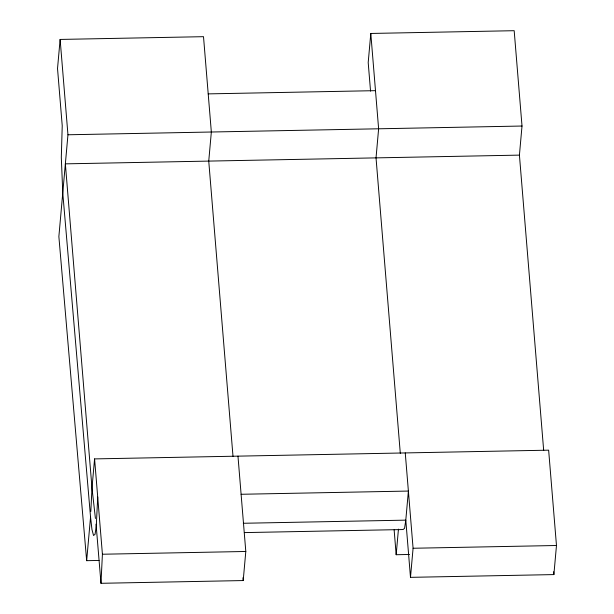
<?xml version="1.0" encoding="UTF-8"?>
<svg xmlns="http://www.w3.org/2000/svg" width="614" height="614" viewBox="0 0 614 614"><rect width="100%" height="100%" fill="white"/><g stroke="black" fill="none" stroke-linecap="round" stroke-linejoin="round"><path stroke-width="0.92" d="M90.826 511.424L91.985 487.992L94.579 458.904L548.64 450.169L556.476 545.501L553.874 574.589L410.49 577.344L405.793 520.142L408.387 491.062L241.102 494.278M97.718 497.033L96.275 526.098L95.047 534.326L93.528 535.5L91.946 529.429L90.55 517.049L62.766 192.942L61.308 157.46L62.229 125.724L57.524 68.522L60.126 39.434L203.51 36.679L211.339 132.01L208.745 161.098L233.021 456.547M237.971 456.141L245.8 551.479L243.205 580.56L100.98 583.3L102.415 554.235L94.579 458.904M60.126 39.434L67.954 134.773L58.867 236.567L86.658 560.682L99.069 560.444M86.658 560.682L90.55 517.049M543.689 450.569L519.421 155.119L522.015 126.031L514.179 30.7L370.795 33.455L368.2 62.544L370.549 91.148M409.553 554.465L396.168 554.726L398.455 529.114M410.49 577.344L413.084 548.256L405.255 452.925M208.207 93.881L375.492 90.657M67.954 134.773L522.015 126.031M519.421 155.119L65.36 163.854L91.985 487.992L95.423 518.477M243.282 523.274L405.793 520.142L404.557 528.37L403.037 529.544L244.357 532.599M102.415 554.235L245.8 551.479M413.084 548.256L556.476 545.501M96.06 524.195L100.98 583.3M553.644 571.726L553.874 574.589M370.795 33.455L378.623 128.794L376.029 157.875L400.305 453.324M394.127 529.867L396.168 554.726M242.967 577.705L243.205 580.56"/></g></svg>
